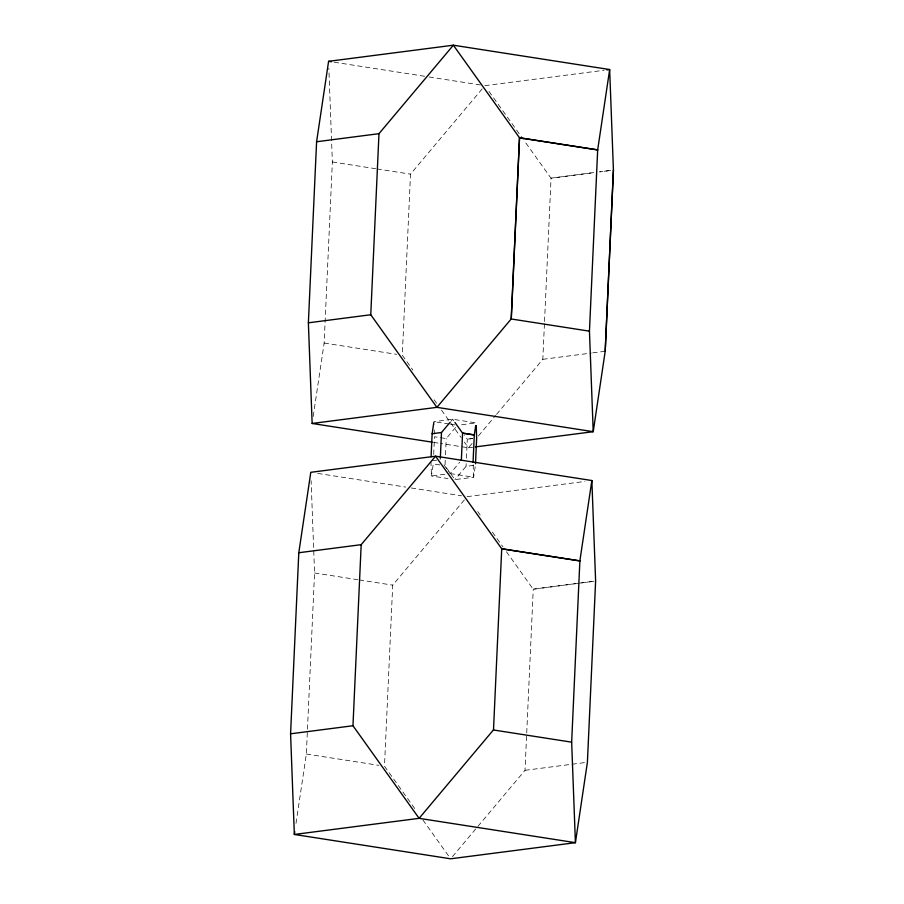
<?xml version="1.0" encoding="UTF-8"?>
<svg xmlns="http://www.w3.org/2000/svg" width="904" height="904" viewBox="0 0 904 904"><rect width="100%" height="100%" fill="white"/><g stroke="black" fill="none" stroke-linecap="round" stroke-linejoin="round"><path stroke-width="0.68" stroke-dasharray="4.52 3.39" d="M313.179 416.529L324.14 343.045L332.356 161.974L328.853 68.308M296.003 823.363L306.343 754.038L314.558 572.966L311.112 480.702M482.16 88.908L410.506 174.144L402.291 355.216L412.902 370.075M464.362 499.901L392.709 585.137L384.482 766.208L416.337 810.786M433.705 454.407L434.508 436.756L446.226 438.587L455.661 427.355M445.243 460.305L444.994 465.741L454.915 479.628L473.628 477.21L475.425 465.153L466.068 466.362L454.915 479.628M445.48 454.881L446.226 438.587M466.068 466.362L466.193 463.639M466.441 458.215L467.3 439.197L464.249 434.926M496.556 414.36L542.818 359.329L544.479 322.83M544.536 321.428L551.044 178.133L594.018 172.574L551.044 178.257L524.094 140.538M452.463 856.642L525.021 770.321L533.247 589.125L594.244 581.227L533.247 589.25L506.296 551.53M433.536 424.338L433.931 421.659L452.655 419.241L476.092 422.891L458.712 425.14M450.938 421.287L452.655 419.241L454.181 421.377M472.069 443.491L468.441 447.808L440.53 443.457M478.419 435.943L495.652 415.433M444.079 465.018L450.181 473.56L459.616 462.351M610.652 170.427L599.555 171.884L610.652 170.415M484.883 85.665L604.109 70.263M542.818 359.329L591.34 353.057M592.719 352.865L605.205 351.26M472.6 447.265L468.441 447.808L464.362 442.09M432.236 460.712L440.259 459.673M444.836 474.25L431.468 475.979L430.959 462.249M467.085 496.658L584.933 481.436M525.021 770.321L587.408 762.253M334.175 62.195L427.671 76.75M429.061 76.976L480.702 85.01M332.356 161.974L375.623 168.709M377.013 168.935L410.506 174.144M324.14 343.045L396.709 354.345M449.107 424.021L433.931 421.659L434.044 424.405M450.486 424.236L456 425.095M433.558 442.372L439.141 443.242M439.785 464.927L433.265 463.921L431.468 475.979L448.022 478.555M450.181 473.56L473.628 477.21L473.12 463.503M317.767 473.402L405.681 487.098M411.263 487.968L461.503 495.787M314.558 572.966L357.826 579.701M359.216 579.927L392.709 585.137M306.343 754.038L378.9 765.338M488.974 91.383L523.269 139.385M434.135 399.794L436.587 403.229M441.491 410.088L461.085 437.525M477.707 511.517L480.16 514.952M492.409 532.094L503.019 546.954M422.88 819.939L449.005 856.517M434.248 429.897L434.395 434.01M472.656 438.496L467.3 439.197L472.656 438.485"/><path stroke-width="1.36" d="M432.157 442.158L312.14 423.467L308.377 322.818L316.592 141.747L328.593 61.325L453.356 45.2L609.658 69.54L613.42 170.054L605.205 351.26L593.216 431.683L475.368 446.915M290.579 733.811L298.795 552.739L310.795 472.317L435.558 456.192L591.86 480.532L595.623 581.046L587.408 762.253L575.419 842.675L450.644 858.8L294.342 834.46L290.579 733.811L352.967 725.742L419.117 818.335L575.419 842.675L571.656 742.161L579.882 560.842L591.86 480.532M606.889 69.902L609.658 69.54L597.68 149.849L589.453 331.169L593.216 431.683L436.914 407.342L370.764 314.75L378.979 133.679L453.356 45.2L519.517 137.792L511.291 318.988M352.967 725.742L361.182 544.671L435.558 456.192L501.72 548.784L493.494 729.98M431.084 456.802L432.135 433.717L433.536 424.338M440.327 458.317L441.491 432.507L450.079 422.304M461.345 460.305L462.577 433.129L454.938 422.439M473.063 462.136L474.295 434.96L475.696 425.569M475.493 463.786L476.657 437.965L476.205 425.637M312.14 423.467L436.914 407.342L511.189 318.976L519.517 137.792L597.68 149.849M605.194 351.249L613.42 170.054M294.76 831.68L294.342 834.46L419.117 818.335L493.392 729.969L571.656 742.161M316.592 141.747L378.979 133.679M308.377 322.818L370.764 314.75M432.135 433.717L441.491 432.507M298.795 552.739L361.182 544.671M328.593 61.325L331.384 61.754M519.517 137.792L597.68 149.974M511.189 318.976L589.453 331.169M474.295 434.937L462.577 433.129L474.295 434.96M579.882 560.842L501.72 548.784L579.882 560.966"/></g></svg>
